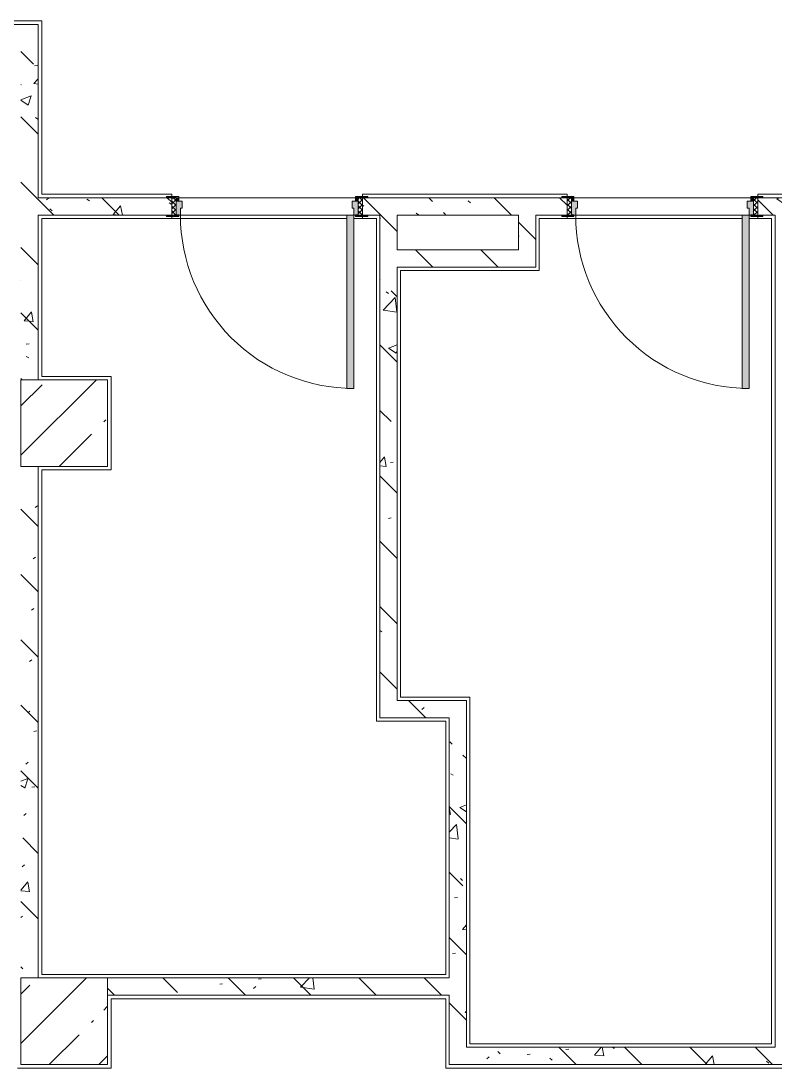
# Model space of a CAD drawing. Header units: millimetres. Extents: x 81610 to 276841, y -8553 to 29000.
# Drawn here: x 228411 to 232761, y 15130 to 21170 of the extents above; entities that cross this region are included whole.
import ezdxf

# ---------------------------------------------------------------- set-up
doc = ezdxf.new("R2010")
doc.units = ezdxf.units.MM
for name, color, linetype, lineweight, true_color in [('A-DOOR-3', 7, 'Continuous', 5, 0xe2e2e2), ('A-DOOR-4', 7, 'Continuous', 5, 0xaaaaaa), ('A-DOOR-FRAM-2', 7, 'Continuous', 5, 0xe2e2e2), ('A-DOOR-FRAM-3', 7, 'Continuous', 5, 0xaaaaaa), ('A-FLOR-2', 7, 'Continuous', 5, 0xaaaaaa), ('I-WALL-6', 7, 'Continuous', 5, 0x787878)]:
    doc.layers.add(name, color=color, linetype=linetype, lineweight=lineweight, true_color=true_color)
doc.layers.add('I-WALL-4', color=7, linetype='Continuous', lineweight=5)
doc.layers.add('S-COLS-3', color=7, linetype='Continuous', lineweight=5)
pattern_1 = [(135, (149830.96, 0), (-377.1708, -377.1708), [533.4, -88.9, 17.78, -88.9]), (135, (149830.96, 376.94), (-377.1708, -377.1708), []), (50, (149830.96, 0), (637.6445, -55.7866), [66.675, -733.425]), (355, (149830.96, 0), (-123.3494, 668.699), [53.34, -586.74]), (100.451, (149884.1, -4.65), (514.299, 612.908), [56.665, -623.315]), (46.184, (149830.96, 177.8), (948.7764, -147.15), [100.012, -1100.137]), (96.636, (149910, 165.5), (830.909, 865.997), [84.998, -934.973]), (351.184, (149831, 177.8), (830.918, 865.988), [80.01, -880.11]), (21, (149919.86, 133.35), (530.6506, -357.9283), [66.675, -733.425]), (326, (149919.86, 133.35), (216.308, 644.6585), [53.34, -586.74]), (71.451, (149964.1, 103.5), (746.9596, 286.7243), [56.665, -623.315]), (37.5, (149830.96, 0), (10.81053, 295.9426), [16.764, -562.864, 16.764, -578.866, -588.962]), (37.5, (149830.96, 0), (10.81053, 295.9426), [-1175.258, 16.764, -572.198]), (7.5, (149830.96, 0), (233.8692, 350.6318), [16.764, -322.834, 16.764, -549.529, -224.472]), (7.5, (149830.96, 0), (233.8692, 350.6318), [-905.891, 16.764, -207.708]), (327.5, (149632.7, 0), (474.5678, -20.0513), [16.764, -205.486, 16.764, -676.656, -920.115]), (327.5, (149632.7, 0), (474.5678, -20.0513), [-915.67, 16.764, -903.351]), (317.5, (149543.8, 0), (518.4522, 88.9934), [16.764, -272.161, 16.764, -443.738, -653.415]), (317.5, (149543.8, 0), (518.4522, 88.9934), [-749.427, 16.764, -636.651])]
pattern_2 = [(135, (1751.41, 114.685), (-14.14214, -14.14214), []), (225, (1751.41, 114.685), (14.14214, -14.14214), [])]
pattern_3 = [(45, (-371.384, 114.685), (-14.1421, 14.1421), []), (135, (-371.384, 114.685), (-14.1421, -14.1421), [])]

# ---------------------------------------------------------------- blocks, each defined once
blk = doc.blocks.new('110_Дверь_СКБ_1Ст_Внутренняя1 - Д-11п 1100x2100h_кладовые _все__ коридор _между помещениями блока столовой__ моечные _все_ 2-32102277-1_11_3_птичка')
at = {"layer": 'A-DOOR-3'}
h = blk.add_hatch(color=256, dxfattribs=at)
h.paths.add_polyline_path([(-477.5, -30), (-477.5, 10), (-487.5, 10), (-487.5, 50), (-512.5, 50), (-512.5, -30), (-487.5, -30)])
h.paths.add_polyline_path([(537.5, -30), (537.5, 50), (512.5, 50), (512.5, 10), (502.5, 10), (502.5, -30), (512.5, -30)])
at = {"layer": 'A-DOOR-4'}
h = blk.add_hatch(dxfattribs=at)
h.set_pattern_fill('FP_79', color=256, style=0, pattern_type=2)
h.set_pattern_definition(pattern_2)
h.paths.add_polyline_path([(537.5, -50), (562.5, -50), (562.5, 50), (537.5, 50)])
at = {"layer": 'A-DOOR-FRAM-2'}
for points in [[(-447.5, 50), (-447.5, 1050), (-487.5, 1050), (-487.5, 50)], [(-567.5, 50), (-497.5, 50), (-497.5, 58), (-567.5, 58)], [(562.5, 50), (592.5, 50), (592.5, 58), (522.5, 58), (522.5, 50), (542.6, 50)], [(-567.5, -58), (-497.5, -58), (-497.5, -50), (-567.5, -50)], [(-497.5, -50), (-497.5, -30), (-512.5, -30), (-512.5, -50)], [(537.5, -50), (537.5, -30), (522.5, -30), (522.5, -50)], [(560.5, -58), (592.5, -58), (592.5, -50), (522.5, -51.4), (522.5, -58)]]:
    blk.add_hatch(color=256, dxfattribs=at).paths.add_polyline_path(points)
at = {"layer": 'A-DOOR-FRAM-3'}
h = blk.add_hatch(dxfattribs=at)
h.set_pattern_fill('FP_80', color=256, style=0, pattern_type=2)
h.set_pattern_definition(pattern_3)
h.paths.add_polyline_path([(-537.5, -50), (-512.5, -50), (-512.5, 50), (-537.5, 50)])
at = {"layer": 'A-DOOR-4'}
for p, q in [((-487.5, 1050), (-487.5, 50)), ((-447.5, 1050), (-487.5, 1050)), ((-447.5, 50), (-447.5, 1050)), ((-487.5, 50), (-447.5, 50))]:
    blk.add_line(p, q, dxfattribs=at)
blk.add_arc((-487.5, 50), 1000, 360, 90, dxfattribs=at)
at = {"layer": 'A-DOOR-FRAM-3'}
for p, q in [((-497.5, 58), (-567.5, 58)), ((-567.5, 58), (-567.5, 50)), ((-567.5, 50), (-497.5, 50)), ((-512.5, 50), (-537.5, 50)), ((-537.5, 50), (-537.5, -50)), ((-487.5, 50), (-512.5, 50)), ((-512.5, 50), (-512.5, -30)), ((-512.5, -50), (-512.5, 50)), ((-497.5, 50), (-512.5, 50)), ((-512.5, 50), (-512.5, 49)), ((-512.5, 49), (-497.5, 49)), ((-497.5, 50), (-497.5, 58)), ((-497.5, 49), (-497.5, 50)), ((-487.5, 10), (-487.5, 50)), ((-477.5, 10), (-487.5, 10)), ((-477.5, -30), (-477.5, 10)), ((512.5, 10), (502.5, 10)), ((502.5, 10), (502.5, -30)), ((512.5, 50), (512.5, 10)), ((537.5, 50), (512.5, 50)), ((592.5, 58), (522.5, 58)), ((522.5, 58), (522.5, 50)), ((537.5, 50), (522.5, 50)), ((522.5, 50), (522.5, 49)), ((522.5, 50), (592.5, 50)), ((522.5, 49), (537.5, 49)), ((537.5, -30), (537.5, 50)), ((562.5, 50), (537.5, 50)), ((537.5, 50), (537.5, -50)), ((537.5, 49), (537.5, 50)), ((562.5, -50), (562.5, 50)), ((592.5, 50), (592.5, 58)), ((-497.5, -50), (-567.5, -50)), ((-567.5, -50), (-567.5, -58)), ((-567.5, -58), (-497.5, -58)), ((-537.5, -50), (-512.5, -50)), ((-512.5, -30), (-477.5, -30)), ((-497.5, -30), (-512.5, -30)), ((-512.5, -30), (-512.5, -50)), ((-512.5, -50), (-497.5, -50)), ((-497.5, -50), (-497.5, -30)), ((-497.5, -58), (-497.5, -50)), ((502.5, -30), (537.5, -30)), ((537.5, -30), (522.5, -30)), ((522.5, -30), (522.5, -50)), ((522.5, -50), (537.5, -50)), ((592.5, -50), (522.5, -50)), ((522.5, -50), (522.5, -58)), ((522.5, -58), (592.5, -58)), ((537.5, -50), (537.5, -30)), ((537.5, -50), (562.5, -50)), ((592.5, -58), (592.5, -50))]:
    blk.add_line(p, q, dxfattribs=at)
blk = doc.blocks.new('110_Дверь_СКБ_1Ст_Внутренняя1 - Д-11п 1100x2100h_кладовые _все__ коридор _между помещениями блока столовой__ моечные _все_ 2-V55-1_11_3_птичка')
at = {"layer": 'A-DOOR-3'}
h = blk.add_hatch(color=256, dxfattribs=at)
h.paths.add_polyline_path([(512.5, 50), (512.5, 10), (502.5, 10), (502.5, -30), (537.5, -30), (537.5, 50), (522.5, 50)])
h.paths.add_polyline_path([(-497.5, 50), (-512.5, 50), (-512.5, -30), (-477.5, -30), (-477.5, 10), (-487.5, 10), (-487.5, 50)])
at = {"layer": 'A-DOOR-4'}
h = blk.add_hatch(dxfattribs=at)
h.set_pattern_fill('FP_79', color=256, style=0, pattern_type=2)
h.set_pattern_definition(pattern_2)
h.paths.add_polyline_path([(537.5, 50), (537.5, -50), (562.5, -50), (562.5, 50)])
at = {"layer": 'A-DOOR-FRAM-2'}
for points in [[(-487.5, 1050), (-487.5, 50), (-447.5, 50), (-447.5, 1050)], [(-537.5, 58), (-567.5, 58), (-567.5, 50), (-497.5, 50), (-497.5, 58), (-517.5, 58)], [(592.5, 58), (522.5, 58), (522.5, 50), (592.5, 50)], [(-537.5, -50), (-567.5, -50), (-567.5, -58), (-497.5, -58), (-497.5, -50), (-513.9, -50)], [(-512.5, -30), (-512.5, -50), (-497.5, -50), (-497.5, -30)], [(537.5, -30), (522.5, -30), (522.5, -50), (537.5, -50)], [(562.5, -50), (522.5, -55.2), (522.5, -58), (592.5, -58), (592.5, -50)]]:
    blk.add_hatch(color=256, dxfattribs=at).paths.add_polyline_path(points)
at = {"layer": 'A-DOOR-FRAM-3'}
h = blk.add_hatch(dxfattribs=at)
h.set_pattern_fill('FP_80', color=256, style=0, pattern_type=2)
h.set_pattern_definition(pattern_3)
h.paths.add_polyline_path([(-512.5, 50), (-537.5, 50), (-537.5, -50), (-512.5, -48.8)])
at = {"layer": 'A-DOOR-4'}
for p, q in [((-487.5, 1050), (-487.5, 50)), ((-447.5, 1050), (-487.5, 1050)), ((-447.5, 50), (-447.5, 1050)), ((-487.5, 50), (-447.5, 50))]:
    blk.add_line(p, q, dxfattribs=at)
blk.add_arc((-487.5, 50), 1000, 360, 90, dxfattribs=at)
at = {"layer": 'A-DOOR-FRAM-3'}
for p, q in [((-497.5, 58), (-567.5, 58)), ((-567.5, 58), (-567.5, 50)), ((-567.5, 50), (-497.5, 50)), ((-512.5, 50), (-537.5, 50)), ((-537.5, 50), (-537.5, -50)), ((-487.5, 50), (-512.5, 50)), ((-512.5, 50), (-512.5, -30)), ((-512.5, -50), (-512.5, 50)), ((-497.5, 50), (-512.5, 50)), ((-512.5, 50), (-512.5, 49)), ((-512.5, 49), (-497.5, 49)), ((-497.5, 50), (-497.5, 58)), ((-497.5, 49), (-497.5, 50)), ((-487.5, 10), (-487.5, 50)), ((-477.5, 10), (-487.5, 10)), ((-477.5, -30), (-477.5, 10)), ((512.5, 10), (502.5, 10)), ((502.5, 10), (502.5, -30)), ((512.5, 50), (512.5, 10)), ((537.5, 50), (512.5, 50)), ((592.5, 58), (522.5, 58)), ((522.5, 58), (522.5, 50)), ((537.5, 50), (522.5, 50)), ((522.5, 50), (522.5, 49)), ((522.5, 50), (592.5, 50)), ((522.5, 49), (537.5, 49)), ((537.5, -30), (537.5, 50)), ((562.5, 50), (537.5, 50)), ((537.5, 50), (537.5, -50)), ((537.5, 49), (537.5, 50)), ((562.5, -50), (562.5, 50)), ((592.5, 50), (592.5, 58)), ((-497.5, -50), (-567.5, -50)), ((-567.5, -50), (-567.5, -58)), ((-567.5, -58), (-497.5, -58)), ((-537.5, -50), (-512.5, -50)), ((-512.5, -30), (-477.5, -30)), ((-497.5, -30), (-512.5, -30)), ((-512.5, -30), (-512.5, -50)), ((-512.5, -50), (-497.5, -50)), ((-497.5, -50), (-497.5, -30)), ((-497.5, -58), (-497.5, -50)), ((502.5, -30), (537.5, -30)), ((537.5, -30), (522.5, -30)), ((522.5, -30), (522.5, -50)), ((522.5, -50), (537.5, -50)), ((592.5, -50), (522.5, -50)), ((522.5, -50), (522.5, -58)), ((522.5, -58), (592.5, -58)), ((537.5, -50), (537.5, -30)), ((537.5, -50), (562.5, -50)), ((592.5, -58), (592.5, -50))]:
    blk.add_line(p, q, dxfattribs=at)
blk = doc.blocks.new('BSC_Колонна _Прямоугольная - 500х500-V94-1_11_3_птичка')
at = {"layer": 'S-COLS-3'}
h = blk.add_hatch(dxfattribs=at)
h.set_pattern_fill('FP_127', color=256, style=0, pattern_type=2)
h.set_pattern_definition([(45, (-78830, -15400), (-285.1231, 285.1231), []), (45, (-78544.88, -15400), (-285.1231, 285.1231), [504.031, -100.806, 16.764, -84.042])])
h.paths.add_polyline_path([(-250, -250), (250, -250), (250, 250), (-250, 250), (-250, -74.3)])
for p, q in [((250, 250), (-250, 250)), ((-250, 250), (-250, -250)), ((250, -250), (250, 250)), ((-250, -250), (250, -250))]:
    blk.add_line(p, q, dxfattribs=at)
blk = doc.blocks.new('BSC_Колонна _Прямоугольная - 500х500-V112-1_11_3_птичка')
at = {"layer": 'S-COLS-3'}
h = blk.add_hatch(dxfattribs=at)
h.set_pattern_fill('FP_141', color=256, style=0, pattern_type=2)
h.set_pattern_definition([(45, (-78830, -18850), (-285.1231, 285.1231), []), (45, (-78544.88, -18850), (-285.1231, 285.1231), [504.031, -100.806, 16.764, -84.042])])
h.paths.add_polyline_path([(-150.2, -250), (250, -250), (250, 250), (-250, 250), (-250, -250), (-185.6, -250)])
for p, q in [((250, 250), (-250, 250)), ((-250, 250), (-250, -250)), ((250, -250), (250, 250)), ((-250, -250), (250, -250))]:
    blk.add_line(p, q, dxfattribs=at)

msp = doc.modelspace()

# ---------------------------------------------------------------- hatches: boundary and pattern name
at = {"layer": 'I-WALL-6'}
h = msp.add_hatch(dxfattribs=at)
h.set_pattern_fill('FP_74', color=256, style=0, pattern_type=2)
h.set_pattern_definition(pattern_1)
h.paths.add_polyline_path([(228410.8, 15150), (228411, 15150.8), (228411, 15650), (228510.8, 15650), (228510.8, 18600), (228411, 18600), (228411, 19100), (228510.8, 19100), (228510.8, 21150), (228410.8, 21150), (228410.8, 15325.4)])
h = msp.add_hatch(dxfattribs=at)
h.set_pattern_fill('FP_74', color=256, style=0, pattern_type=2)
h.set_pattern_definition(pattern_1)
h.paths.add_polyline_path([(229281, 20050), (229281, 20150), (228510.8, 20150), (228510.8, 20050), (229251, 20050)])
h.paths.add_polyline_path([(230867.2, 20050), (231281, 20050), (231281, 20150), (230381, 20150), (230381, 20050), (230601, 20050)])
h = msp.add_hatch(dxfattribs=at)
h.set_pattern_fill('FP_74', color=256, style=0, pattern_type=2)
h.set_pattern_definition(pattern_1)
h.paths.add_polyline_path([(231381, 19750), (231381, 20150), (231281, 20150), (231281, 19750)])
h = msp.add_hatch(dxfattribs=at)
h.set_pattern_fill('FP_74', color=256, style=0, pattern_type=2)
h.set_pattern_definition(pattern_1)
h.paths.add_polyline_path([(232691, 20050), (233261, 20050), (233260.3, 20150), (232661, 20150), (232661, 20050)])
h.paths.add_polyline_path([(231561, 20050), (231561, 20150), (231381, 20150), (231381, 20050), (231531, 20050)])
h.paths.add_polyline_path([(234211, 20050), (234311, 20050), (234311, 20150), (234211, 20150)])
h = msp.add_hatch(dxfattribs=at)
h.set_pattern_fill('FP_74', color=256, style=0, pattern_type=2)
h.set_pattern_definition(pattern_1)
h.paths.add_polyline_path([(230481, 17250), (230581, 17250), (230581, 20050), (230481, 20050), (230481, 17270)])
h = msp.add_hatch(dxfattribs=at)
h.set_pattern_fill('FP_74', color=256, style=0, pattern_type=2)
h.set_pattern_definition(pattern_1)
h.paths.add_polyline_path([(230785.2, 19750), (231281, 19750), (231281, 19850), (230581, 19850), (230581, 19750), (230711.2, 19750)])
h = msp.add_hatch(dxfattribs=at)
h.set_pattern_fill('FP_74', color=256, style=0, pattern_type=2)
h.set_pattern_definition(pattern_1)
h.paths.add_polyline_path([(230581, 17150), (230981, 17150), (230981, 17250), (230481, 17250), (230481, 17150)])
h = msp.add_hatch(dxfattribs=at)
h.set_pattern_fill('FP_74', color=256, style=0, pattern_type=2)
h.set_pattern_definition(pattern_1)
h.paths.add_polyline_path([(230881, 15250), (230981, 15250), (230981, 17150), (230881, 17150), (230881, 15530)])
h = msp.add_hatch(dxfattribs=at)
h.set_pattern_fill('FP_74', color=256, style=0, pattern_type=2)
h.set_pattern_definition(pattern_1)
h.paths.add_polyline_path([(228911, 15550), (230881, 15550), (230881, 15650), (228911, 15650), (228911, 15593.2)])
h = msp.add_hatch(dxfattribs=at)
h.set_pattern_fill('FP_74', color=256, style=0, pattern_type=2)
h.set_pattern_definition(pattern_1)
h.paths.add_polyline_path([(232430.5, 15150), (234029.4, 15150), (234029.4, 15250), (230881, 15250), (230881, 15150), (231001, 15150)])

# ---------------------------------------------------------------- linework, layer by layer
at = {"layer": 'A-FLOR-2'}
for p, q in [((228210.8, 21170), (228530.8, 21170)), ((228530.8, 21170), (228530.8, 20170)), ((228530.8, 20170), (229281, 20170)), ((229281, 20170), (229281, 20158)), ((230381, 20158), (230381, 20170)), ((230381, 20170), (231561, 20170)), ((231561, 20170), (231561, 20158)), ((232661, 20158), (232661, 20170)), ((232661, 20170), (233126.5, 20170)), ((228530.8, 20030), (228530.8, 19120)), ((230291, 20030), (228530.8, 20030)), ((229281, 20042), (229281, 20030)), ((230461, 20030), (230331, 20030)), ((230381, 20030), (230381, 20042)), ((230461, 17130), (230461, 20030)), ((232571, 20030), (231401, 20030)), ((231401, 20030), (231401, 19730)), ((231561, 20042), (231561, 20030)), ((232741, 20030), (232611, 20030)), ((232661, 20030), (232661, 20042)), ((232741, 15270), (232741, 20030)), ((231401, 19730), (230601, 19730)), ((230601, 19730), (230601, 17270)), ((228530.8, 19120), (228931, 19120)), ((228931, 19120), (228931, 18580)), ((228931, 18580), (228530.8, 18580)), ((228530.8, 18580), (228530.8, 15670)), ((230601, 17270), (231001, 17270)), ((231001, 17270), (231001, 15270)), ((230861, 17130), (230461, 17130)), ((230861, 15670), (230861, 17130)), ((228530.8, 15670), (230861, 15670)), ((230861, 15530), (228931, 15530)), ((228931, 15530), (228931, 15130)), ((230861, 15130), (230861, 15530)), ((231001, 15270), (232741, 15270)), ((228931, 15130), (228391, 15130)), ((234541.5, 15130), (230861, 15130))]:
    msp.add_line(p, q, dxfattribs=at)
at = {"layer": 'I-WALL-4'}
for p, q in [((228510.8, 21150), (228240.8, 21150)), ((228510.8, 20150), (228510.8, 21150)), ((229251, 20150), (228510.8, 20150)), ((229321, 20150), (230341, 20150)), ((231531, 20150), (230411, 20150)), ((231601, 20150), (232621, 20150)), ((233231, 20150), (232691, 20150)), ((228510.8, 19100), (228510.8, 20050)), ((228510.8, 20050), (229251, 20050)), ((230291, 20050), (229331, 20050)), ((230411, 20050), (230481, 20050)), ((230481, 20050), (230481, 17150)), ((230581, 19850), (230581, 20050)), ((230581, 20050), (231281, 20050)), ((231281, 20050), (231281, 19850)), ((231381, 20050), (231531, 20050)), ((231381, 19750), (231381, 20050)), ((232571, 20050), (231611, 20050)), ((232691, 20050), (232761, 20050)), ((232761, 20050), (232761, 15250)), ((231281, 19850), (230581, 19850)), ((230581, 17250), (230581, 19750)), ((230581, 19750), (231381, 19750)), ((228510.8, 15650), (228510.8, 18600)), ((230981, 17250), (230581, 17250)), ((230981, 15250), (230981, 17250)), ((230481, 17150), (230881, 17150)), ((230881, 17150), (230881, 15650)), ((230881, 15650), (228911, 15650)), ((228911, 15550), (230881, 15550)), ((230881, 15550), (230881, 15150)), ((232761, 15250), (230981, 15250)), ((230881, 15150), (234029.4, 15150))]:
    msp.add_line(p, q, dxfattribs=at)

# ---------------------------------------------------------------- block references
at = {"layer": 'A-DOOR-4', "rotation": 180}
for name, p in [('110_Дверь_СКБ_1Ст_Внутренняя1 - Д-11п 1100x2100h_кладовые _все__ коридор _между помещениями блока столовой__ моечные _все_ 2-V55-1_11_3_птичка', (229843.5, 20100)), ('110_Дверь_СКБ_1Ст_Внутренняя1 - Д-11п 1100x2100h_кладовые _все__ коридор _между помещениями блока столовой__ моечные _все_ 2-32102277-1_11_3_птичка', (232123.5, 20100))]:
    msp.add_blockref(name, p, dxfattribs=at)
at = {"layer": 'S-COLS-3'}
for name, p in [('BSC_Колонна _Прямоугольная - 500х500-V112-1_11_3_птичка', (228661, 18850)), ('BSC_Колонна _Прямоугольная - 500х500-V94-1_11_3_птичка', (228661, 15400))]:
    msp.add_blockref(name, p, dxfattribs=at)

doc.saveas('drawing.dxf')
